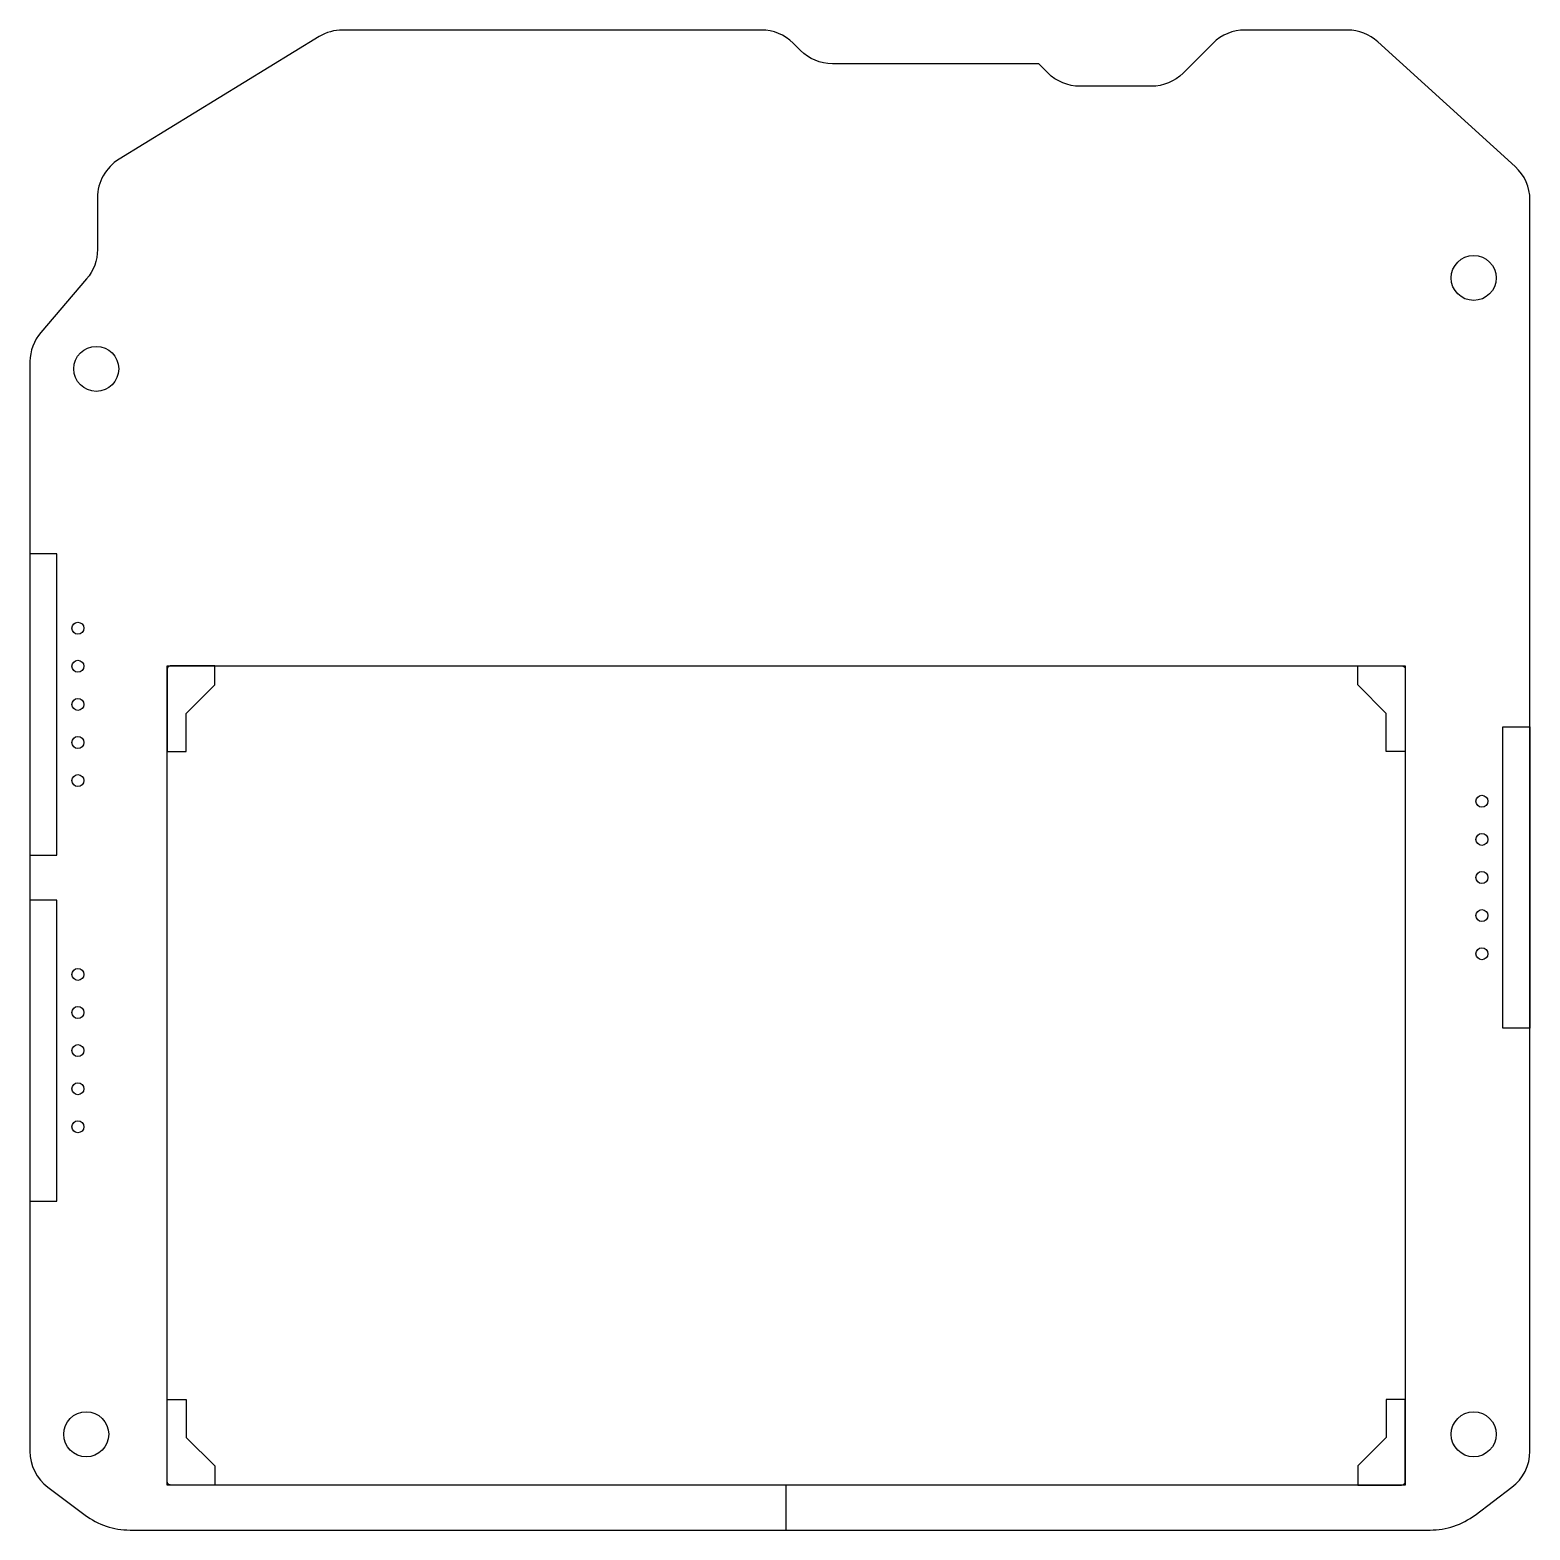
# Model space of a CAD drawing. Header units: millimetres. Extents: x 97 to 197, y 0 to 100.
import ezdxf

# ---------------------------------------------------------------- set-up
doc = ezdxf.new("R2010")
doc.units = ezdxf.units.MM
doc.header["$MEASUREMENT"] = 0
for name, color, linetype in [('1M_15T v1_Sketch2', 80, 'Continuous'), ('BoarderOutline', 6, 'Continuous'), ('Breadboard', 1, 'Continuous')]:
    doc.layers.add(name, color=color, linetype=linetype)

msp = doc.modelspace()

# ---------------------------------------------------------------- linework, layer by layer
at = {"layer": '1M_15T v1_Sketch2'}
for points in [[(99.11, 45), (99.11, 65.08), (97.31, 65.08), (97.31, 45)], [(195.51, 33.46), (195.51, 53.54), (197.31, 53.54), (197.31, 33.46)], [(99.11, 21.92), (99.11, 42), (97.31, 42), (97.31, 21.92)]]:
    msp.add_lwpolyline(points, close=True, dxfattribs=at)
at = {"layer": 'BoarderOutline'}
for points in [[(197.31, 64.99), (197.31, 79.99), (197.31, 88.67, 0.21122), (196.33, 90.89), (187.17, 99.22, 0.18666), (185.15, 100), (178.31, 100, 0.19891), (176.18, 99.12), (174.19, 97.13, -0.19891), (172.07, 96.25), (167.31, 96.25, -0.19891), (165.18, 97.13), (164.56, 97.75), (150.81, 97.75, -0.19891), (148.68, 98.63), (148.19, 99.12, 0.19891), (146.07, 100), (118.16, 100, 0.13834), (116.59, 99.56), (103.25, 91.38, 0.26093), (101.81, 88.82), (101.81, 85.36, -0.17903), (101.09, 83.41), (98.04, 79.84, 0.17903), (97.31, 77.89), (97.31, 5.25, 0.23607), (98.51, 2.85), (100.98, 1, 0.16228), (103.98, 0), (104.81, 0), (190.65, 0, 0.16228), (193.65, 1), (196.11, 2.85, 0.23607), (197.31, 5.25)], [(192.06, 83.47, -1), (195.06, 83.47, -1)], [(100.23, 77.41, -1), (103.23, 77.41, -1)], [(102.56, 6.38, -1), (99.56, 6.38, -1)], [(195.06, 6.38, -1), (192.06, 6.38, -1)]]:
    msp.add_lwpolyline(points, format="xyb", close=True, dxfattribs=at)
at = {"layer": 'Breadboard'}
msp.add_line((147.73, 0), (147.73, 3), dxfattribs=at)
msp.add_lwpolyline([(106.45, 57.61), (189, 57.61), (189, 3), (106.45, 3)], close=True, dxfattribs=at)
for points in [[(109.63, 56.34), (109.63, 57.61), (106.71, 57.61, 0.41428), (106.45, 57.36), (106.45, 51.89), (107.72, 51.89), (107.72, 54.43)], [(185.83, 56.34), (185.83, 57.61), (188.75, 57.61, -0.41428), (189, 57.36), (189, 51.89), (187.73, 51.89), (187.73, 54.43)], [(109.63, 4.27), (109.63, 3), (106.71, 3, -0.41428), (106.45, 3.25), (106.45, 8.71), (107.72, 8.71), (107.72, 6.17)], [(185.83, 4.27), (185.83, 3), (188.75, 3, 0.41428), (189, 3.25), (189, 8.71), (187.73, 8.71), (187.73, 6.17)]]:
    msp.add_lwpolyline(points, format="xyb", close=True, dxfattribs=at)
for centre in [(100.51, 60.12), (100.51, 57.58), (100.51, 55.04), (100.51, 52.5), (100.51, 49.96), (194.11, 48.58), (194.11, 46.04), (194.11, 43.5), (194.11, 40.96), (194.11, 38.42), (100.51, 37.04), (100.51, 34.5), (100.51, 31.96), (100.51, 29.42), (100.51, 26.88)]:
    msp.add_circle(centre, 0.4, dxfattribs=at)

doc.saveas('drawing.dxf')
